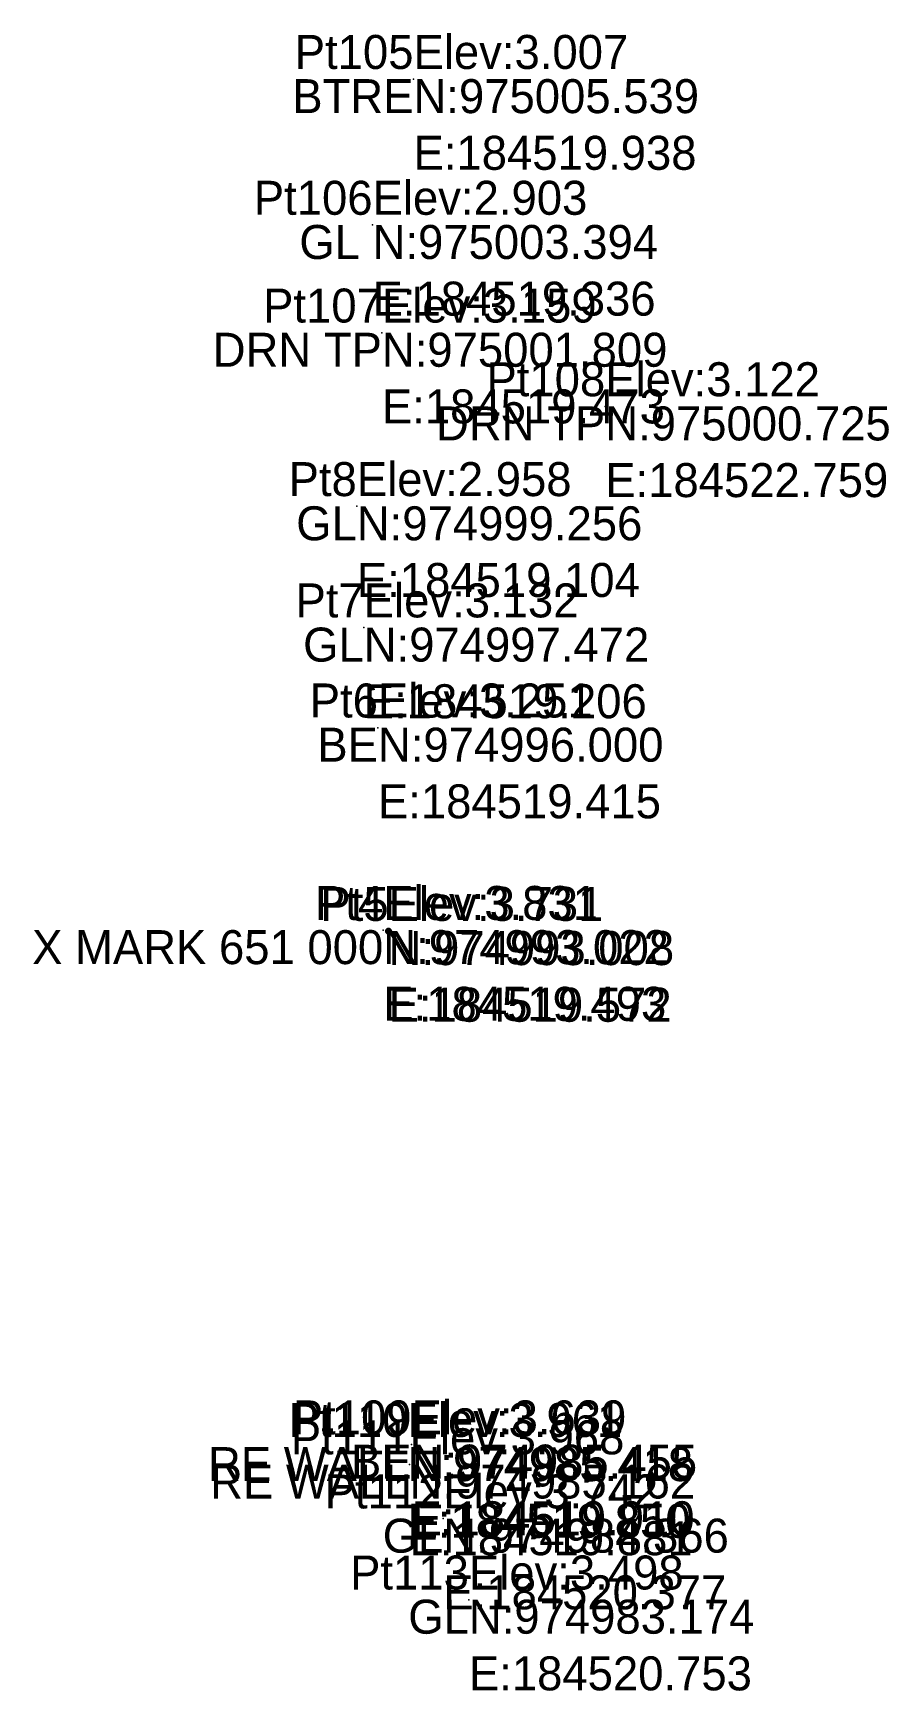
# Model space of a CAD drawing. Header units: metres. Extents: x 179047 to 185643, y 974969 to 975364.
# Drawn here: x 184514.34 to 184526.93, y 974981.83 to 975006.22 of the extents above; entities that cross this region are included whole.
import ezdxf
from ezdxf.enums import TextEntityAlignment as Align

# ---------------------------------------------------------------- set-up
doc = ezdxf.new("R2010")
doc.units = ezdxf.units.M
doc.header["$MEASUREMENT"] = 0
doc.layers.get('0').update_dxf_attribs({"lineweight": 100})
for name, color, linetype, lineweight in [('311531177495131125238.768116', 5, 'Continuous', 0), ('BE', 5, 'Continuous', 0), ('BTRE', 5, 'Continuous', 0), ('Code', 2, 'Continuous', 0), ('Coordinate', 5, 'Continuous', 0), ('DRN TP', 5, 'Continuous', 0), ('GL', 5, 'Continuous', 0), ('Height', 5, 'Continuous', 0), ('Name', 3, 'Continuous', 0), ('RE WALL', 5, 'Continuous', 0), ('X MARK 651 000', 5, 'Continuous', 0)]:
    doc.layers.add(name, color=color, linetype=linetype, lineweight=lineweight)
doc.styles.get("Standard").update_dxf_attribs({"font": '', "height": 2.5})
doc.styles.get('Standard').set_extended_font_data('txt')

msp = doc.modelspace()

# ---------------------------------------------------------------- linework, layer by layer
msp.add_point((184519.572, 974993.008, 3.731))
at = {"layer": '311531177495131125238.768116'}
msp.add_point((184519.336, 975003.394, 2.903), dxfattribs=at)
at = {"layer": 'BE'}
for p in [(184519.415, 974996, 3.251), (184519.91, 974985.455, 3.639)]:
    msp.add_point(p, dxfattribs=at)
at = {"layer": 'BTRE'}
msp.add_point((184519.938, 975005.539, 3.007), dxfattribs=at)
at = {"layer": 'DRN TP'}
for p in [(184519.473, 975001.809, 3.159), (184522.759, 975000.725, 3.122)]:
    msp.add_point(p, dxfattribs=at)
at = {"layer": 'GL'}
for p in [(184519.104, 974999.256, 2.958), (184519.206, 974997.472, 3.132), (184520.377, 974984.366, 3.742), (184520.753, 974983.174, 3.498)]:
    msp.add_point(p, dxfattribs=at)
at = {"layer": 'RE WALL'}
for p in [(184519.85, 974985.418, 3.961), (184519.881, 974985.162, 3.968)]:
    msp.add_point(p, dxfattribs=at)
at = {"layer": 'X MARK 651 000'}
msp.add_point((184519.493, 974993.022, 3.831), dxfattribs=at)

# ---------------------------------------------------------------- texts
at = {"layer": 'Code', "color": 2}
for s, p in [('BTRE', (184519.938, 975005.539, 3.007)), ('GL ', (184519.336, 975003.394, 2.903)), ('DRN TP', (184519.473, 975001.809, 3.159)), ('DRN TP', (184522.759, 975000.725, 3.122)), ('GL', (184519.104, 974999.256, 2.958)), ('GL', (184519.206, 974997.472, 3.132)), ('BE', (184519.415, 974996, 3.251)), ('X MARK 651 000', (184519.493, 974993.022, 3.831)), ('RE WALL', (184519.85, 974985.418, 3.961)), ('BE', (184519.91, 974985.455, 3.639)), ('RE WALL', (184519.881, 974985.162, 3.968)), ('GL', (184520.377, 974984.366, 3.742)), ('GL', (184520.753, 974983.174, 3.498))]:
    msp.add_text(s, height=0.5, dxfattribs=at).set_placement(p, align=Align.TOP_RIGHT)
at = {"layer": 'Coordinate', "color": 5, "char_height": 0.5, "width": 6, "attachment_point": 1}
for s, insert in [('N:975005.539\\PE:184519.938', (184519.938, 975005.539, 3.007)), ('N:975003.394\\PE:184519.336', (184519.336, 975003.394, 2.903)), ('N:975001.809\\PE:184519.473', (184519.473, 975001.809, 3.159)), ('N:975000.725\\PE:184522.759', (184522.759, 975000.725, 3.122)), ('N:974999.256\\PE:184519.104', (184519.104, 974999.256, 2.958)), ('N:974997.472\\PE:184519.206', (184519.206, 974997.472, 3.132)), ('N:974996.000\\PE:184519.415', (184519.415, 974996, 3.251)), ('N:974993.022\\PE:184519.493', (184519.493, 974993.022, 3.831)), ('N:974993.008\\PE:184519.572', (184519.572, 974993.008, 3.731)), ('N:974985.418\\PE:184519.850', (184519.85, 974985.418, 3.961)), ('N:974985.455\\PE:184519.910', (184519.91, 974985.455, 3.639)), ('N:974985.162\\PE:184519.881', (184519.881, 974985.162, 3.968)), ('N:974984.366\\PE:184520.377', (184520.377, 974984.366, 3.742)), ('N:974983.174\\PE:184520.753', (184520.753, 974983.174, 3.498))]:
    msp.add_mtext(s, dxfattribs=dict(at, insert=insert))
at = {"layer": 'Height', "color": 5}
for s, p in [('Elev:3.007', (184519.938, 975005.539, 3.007)), ('Elev:2.903', (184519.336, 975003.394, 2.903)), ('Elev:3.159', (184519.473, 975001.809, 3.159)), ('Elev:3.122', (184522.759, 975000.725, 3.122)), ('Elev:2.958', (184519.104, 974999.256, 2.958)), ('Elev:3.132', (184519.206, 974997.472, 3.132)), ('Elev:3.251', (184519.415, 974996, 3.251)), ('Elev:3.831', (184519.493, 974993.022, 3.831)), ('Elev:3.731', (184519.572, 974993.008, 3.731)), ('Elev:3.961', (184519.85, 974985.418, 3.961)), ('Elev:3.639', (184519.91, 974985.455, 3.639)), ('Elev:3.968', (184519.881, 974985.162, 3.968)), ('Elev:3.742', (184520.377, 974984.366, 3.742)), ('Elev:3.498', (184520.753, 974983.174, 3.498))]:
    msp.add_text(s, height=0.5, dxfattribs=at).set_placement(p, align=Align.BOTTOM_LEFT)
at = {"layer": 'Name', "color": 3}
for s, p in [('Pt105', (184519.938, 975005.539, 3.007)), ('Pt106', (184519.336, 975003.394, 2.903)), ('Pt107', (184519.473, 975001.809, 3.159)), ('Pt108', (184522.759, 975000.725, 3.122)), ('Pt8', (184519.104, 974999.256, 2.958)), ('Pt7', (184519.206, 974997.472, 3.132)), ('Pt6', (184519.415, 974996, 3.251)), ('Pt4', (184519.493, 974993.022, 3.831)), ('Pt5', (184519.572, 974993.008, 3.731)), ('Pt110', (184519.85, 974985.418, 3.961)), ('Pt109', (184519.91, 974985.455, 3.639)), ('Pt111', (184519.881, 974985.162, 3.968)), ('Pt112', (184520.377, 974984.366, 3.742)), ('Pt113', (184520.753, 974983.174, 3.498))]:
    msp.add_text(s, height=0.5, dxfattribs=at).set_placement(p, align=Align.BOTTOM_RIGHT)

doc.saveas('drawing.dxf')
